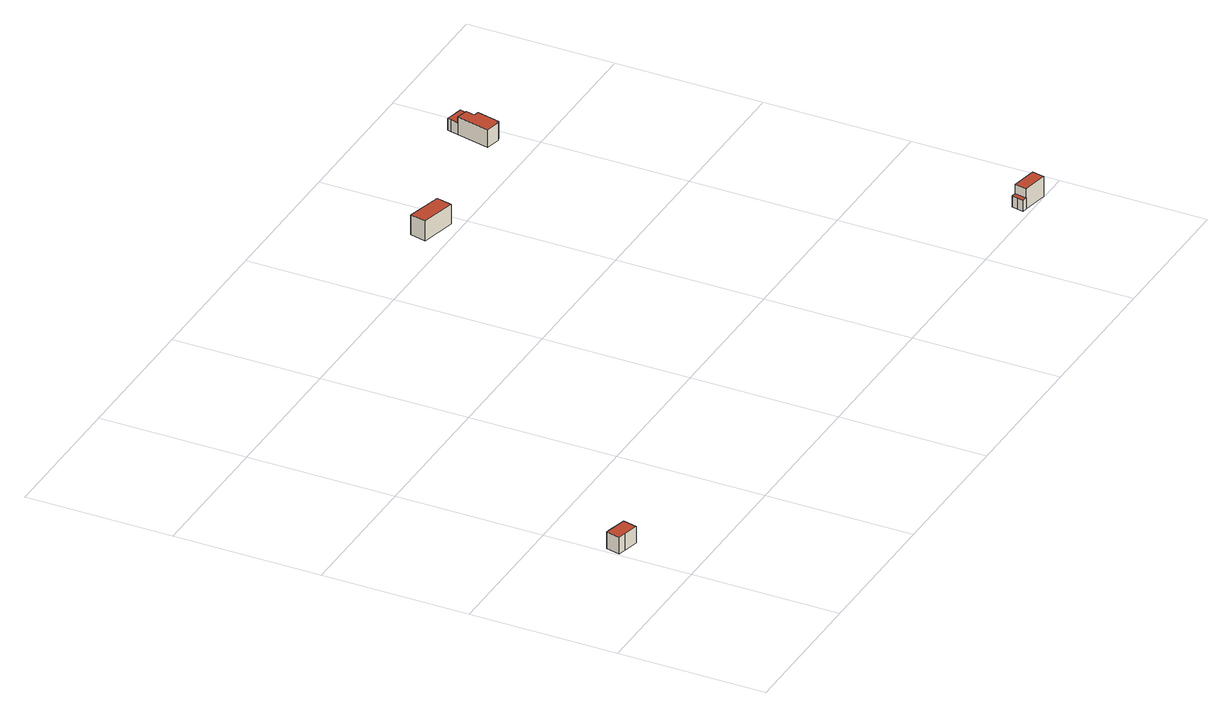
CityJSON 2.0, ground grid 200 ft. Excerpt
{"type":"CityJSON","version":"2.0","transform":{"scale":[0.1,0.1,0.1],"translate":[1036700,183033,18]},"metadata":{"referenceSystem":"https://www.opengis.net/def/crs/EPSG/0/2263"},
"CityObjects":{
"building1":{"type":"Building","attributes":{"name":"Bldg_4210010830","BIN":"4256140"},"geometry":[{"type":"MultiSurface","lod":"2","boundaries":[[[0,1,2,3,4,5]],[[6,7,8,9,10,11]],[[6,11,5,4]],[[7,6,4,3]],[[8,7,3,2]],[[9,8,2,1]],[[10,9,1,0]],[[11,10,0,5]]],"semantics":{"surfaces":[{"type":"GroundSurface"},{"type":"RoofSurface","BIN":"4256140"},{"type":"WallSurface"}],"values":[0,1,2,2,2,2,2,2]}}]},
"building2":{"type":"Building","attributes":{"name":"Bldg_4210003005","BIN":"4255502"},"geometry":[{"type":"MultiSurface","lod":"2","boundaries":[[[12,13,14,15,16,17]],[[18,19,20,21,22,23]],[[22,21,17,16]],[[23,22,16,15]],[[18,23,15,14]],[[19,18,14,13]],[[20,19,13,12]],[[21,20,12,17]]],"semantics":{"surfaces":[{"type":"GroundSurface"},{"type":"RoofSurface","BIN":"4255502"},{"type":"WallSurface"}],"values":[0,1,2,2,2,2,2,2]}}]},
"building3":{"type":"Building","attributes":{"name":"Bldg_4210014104","BIN":"4256218"},"geometry":[{"type":"MultiSurface","lod":"2","boundaries":[[[24,25,26,27,28,29,30,31]],[[32,33,34,35,36]],[[37,38,39,40,41]],[[35,38,37,36]],[[40,39,31,30]],[[41,40,30,29]],[[37,41,29,28]],[[32,36,28,27]],[[33,32,27,26]],[[34,33,26,25]],[[35,34,25,24]],[[39,38,24,31]]],"semantics":{"surfaces":[{"type":"GroundSurface"},{"type":"RoofSurface","BIN":"4256218"},{"type":"WallSurface"}],"values":[0,1,1,2,2,2,2,2,2,2,2,2]}}]},
"building4":{"type":"Building","attributes":{"name":"Bldg_4210012727","BIN":"4255508"},"geometry":[{"type":"MultiSurface","lod":"2","boundaries":[[[42,43,44,45,46,47,48,49,50,51,52,53,54,55,56]],[[57,58,59,60,61,62,63,64,65]],[[66,67,68,69,70,71,72,73,74,75]],[[69,57,65,70]],[[70,65,64,71]],[[66,75,56,55]],[[67,66,55,54]],[[68,67,54,53]],[[69,68,53,52]],[[58,57,52,51]],[[59,58,51,50]],[[60,59,50,49]],[[61,60,49,48]],[[62,61,48,47]],[[63,62,47,46]],[[64,63,46,45]],[[72,71,45,44]],[[73,72,44,43]],[[74,73,43,42]],[[75,74,42,56]]],"semantics":{"surfaces":[{"type":"GroundSurface"},{"type":"RoofSurface","BIN":"4255508"},{"type":"WallSurface"}],"values":[0,1,1,2,2,2,2,2,2,2,2,2,2,2,2,2,2,2,2,2]}}]}
},
"vertices":[
[311,896,32],[95,947,32],[0,969,32],[46,1163,32],[93,1152,32],[357,1090,32],[93,1152,268],[46,1163,268],[0,969,268],[95,947,268],[311,896,268],[357,1090,268],
[5335,6237,33],[5388,6456,33],[5461,6438,33],[5868,6339,33],[5822,6151,33],[5815,6121,33],[5461,6438,313],[5388,6456,313],[5335,6237,313],[5815,6121,313],[5822,6151,313],[5868,6339,313],
[9251,72,4],[9192,82,4],[9209,175,4],[9222,249,4],[9281,238,4],[9630,175,4],[9604,33,4],[9600,9,4],[9222,249,161],[9209,175,161],[9192,82,161],[9251,72,161],[9281,238,161],[9281,238,292],[9251,72,292],[9600,9,292],[9604,33,292],[9630,175,292],
[7840,6854,86],[7791,6865,86],[7782,6824,86],[7750,6831,86],[7734,6763,86],[7802,6748,86],[7731,6431,86],[7696,6438,86],[7693,6422,86],[7500,6466,86],[7602,6922,86],[7627,7030,86],[7637,7077,86],[7685,7066,86],[7878,7023,86],[7602,6922,336],[7500,6466,336],[7693,6422,336],[7696,6438,336],[7731,6431,336],[7802,6748,336],[7734,6763,336],[7750,6831,336],[7762,6886,336],[7685,7066,252],[7637,7077,252],[7627,7030,252],[7602,6922,252],[7762,6886,252],[7750,6831,252],[7782,6824,252],[7791,6865,252],[7840,6854,252],[7878,7023,252]
]}
